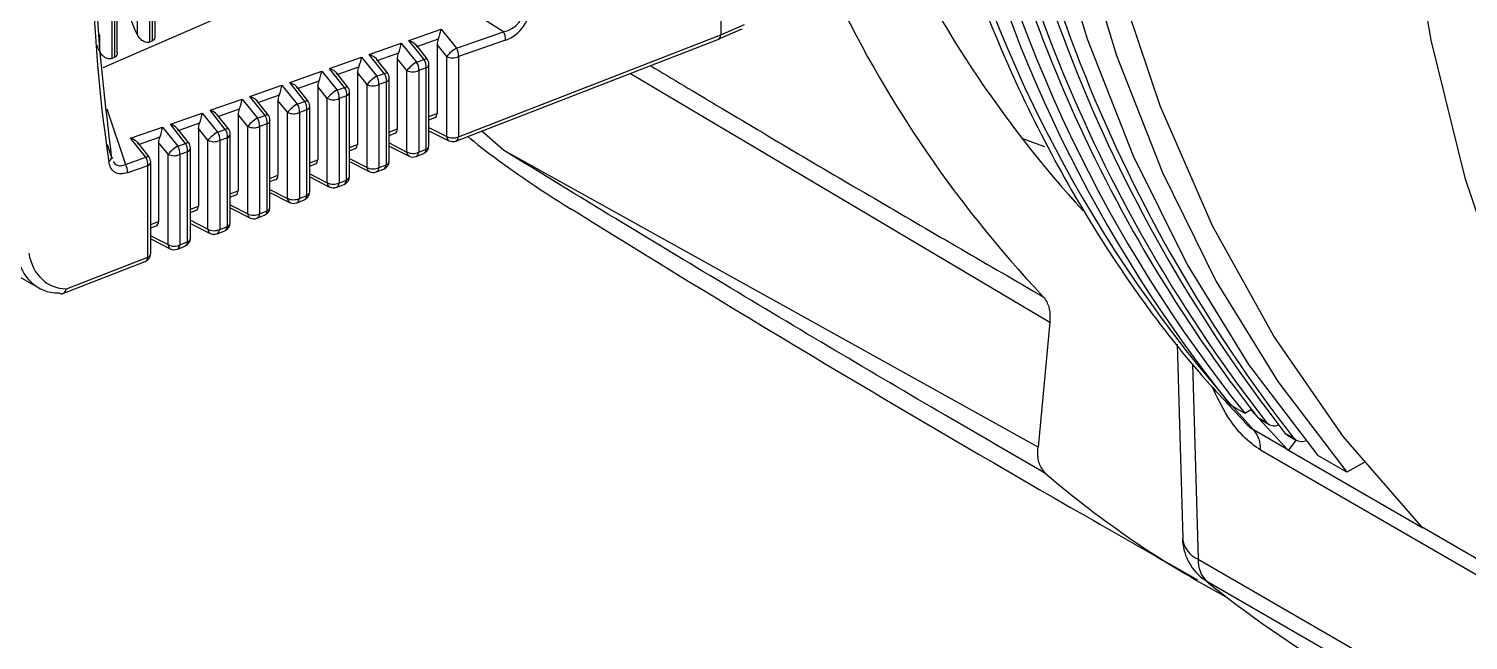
# Model space of a CAD drawing. Extents: x 8 to 113, y 0 to 87.
# Drawn here: x 15.318 to 16.988, y 65.488 to 66.197 of the extents above; entities that cross this region are included whole.
import ezdxf

# ---------------------------------------------------------------- set-up
doc = ezdxf.new("R2010")
doc.units = 0
doc.header["$MEASUREMENT"] = 0
doc.layers.add('OBJECT', color=7, linetype='CONTINUOUS')

msp = doc.modelspace()

# ---------------------------------------------------------------- linework, layer by layer
at = {"layer": 'OBJECT'}
for p, q in [((15.461, 66.1835), (15.461, 66.6512)), ((15.464, 66.1888), (15.464, 66.6533)), ((15.4577, 66.6396), (15.4577, 66.182)), ((15.4436, 66.1904), (15.4436, 66.6288)), ((15.4172, 66.1644), (15.4172, 66.6043)), ((15.4201, 66.1697), (15.4201, 66.6095)), ((15.4138, 66.595), (15.4138, 66.1629)), ((15.7179, 66.2891), (15.4035, 66.1522)), ((15.8683, 66.1941), (15.7179, 66.2891)), ((16.1205, 66.2842), (16.1205, 66.1903)), ((15.7587, 66.1839), (15.7959, 66.197)), ((15.7959, 66.197), (15.8138, 66.1749)), ((16.1175, 66.1853), (16.1454, 66.1975)), ((16.1205, 66.1903), (16.1482, 66.2024)), ((15.3998, 66.1713), (15.3998, 66.1907)), ((15.461, 66.1835), (15.4577, 66.182)), ((15.7125, 66.1677), (15.7497, 66.1808)), ((15.7497, 66.1808), (15.7676, 66.1587)), ((15.7762, 66.1617), (15.7587, 66.1839)), ((15.7927, 66.1853), (15.7685, 66.1768)), ((15.8131, 66.0672), (16.1173, 66.1852)), ((15.8138, 66.1749), (15.8683, 66.1941)), ((15.8162, 66.0723), (16.1205, 66.1903)), ((15.8707, 66.1844), (15.8162, 66.1652)), ((15.4172, 66.1644), (15.4138, 66.1629)), ((15.6664, 66.1515), (15.7035, 66.1646)), ((15.7035, 66.1646), (15.7214, 66.1425)), ((15.7301, 66.1455), (15.7125, 66.1677)), ((15.7465, 66.1691), (15.7224, 66.1606)), ((15.7798, 66.1625), (15.7673, 66.1783)), ((15.7913, 66.1792), (15.7913, 66.0992)), ((15.8025, 66.1654), (15.7913, 66.1792)), ((15.8025, 66.0725), (15.8025, 66.1654)), ((15.8162, 66.1652), (15.8162, 66.0723)), ((15.6203, 66.1353), (15.6574, 66.1483)), ((15.6574, 66.1483), (15.6752, 66.1263)), ((15.684, 66.1294), (15.6664, 66.1515)), ((15.7003, 66.1529), (15.6762, 66.1444)), ((15.7336, 66.1463), (15.7211, 66.1621)), ((15.7451, 66.163), (15.7451, 66.0813)), ((15.7563, 66.1492), (15.7451, 66.163)), ((15.7563, 66.0545), (15.7563, 66.1492)), ((15.7676, 66.1587), (15.7762, 66.1617)), ((15.7786, 66.152), (15.77, 66.149)), ((15.77, 66.149), (15.77, 66.0544)), ((15.7786, 66.0577), (15.7786, 66.152)), ((15.7819, 66.062), (15.7819, 66.1563)), ((15.5741, 66.1191), (15.6112, 66.1321)), ((15.6112, 66.1321), (15.6291, 66.1101)), ((15.6378, 66.1132), (15.6203, 66.1353)), ((15.6542, 66.1367), (15.6301, 66.1282)), ((15.6528, 66.1305), (15.6528, 66.0455)), ((15.6639, 66.1168), (15.6528, 66.1305)), ((15.6875, 66.1301), (15.675, 66.146)), ((15.699, 66.1467), (15.699, 66.0634)), ((15.7101, 66.133), (15.699, 66.1467)), ((15.7101, 66.0366), (15.7101, 66.133)), ((15.7214, 66.1425), (15.7301, 66.1455)), ((15.7325, 66.1358), (15.7238, 66.1328)), ((15.7238, 66.1328), (15.7238, 66.0365)), ((15.7325, 66.0398), (15.7325, 66.1358)), ((15.7358, 66.0441), (15.7358, 66.1401)), ((16.0157, 66.1458), (16.5023, 65.857)), ((15.528, 66.1029), (15.565, 66.1159)), ((15.565, 66.1159), (15.5829, 66.0939)), ((15.5917, 66.097), (15.5741, 66.1191)), ((15.5952, 66.0978), (15.5827, 66.1136)), ((15.608, 66.1205), (15.584, 66.112)), ((15.6066, 66.1143), (15.6066, 66.0276)), ((15.6178, 66.1006), (15.6066, 66.1143)), ((15.6414, 66.114), (15.6289, 66.1298)), ((15.6639, 66.0187), (15.6639, 66.1168)), ((15.6752, 66.1263), (15.684, 66.1294)), ((15.6864, 66.1197), (15.6776, 66.1166)), ((15.6776, 66.1166), (15.6776, 66.0186)), ((15.6864, 66.0219), (15.6864, 66.1197)), ((15.6897, 66.0262), (15.6897, 66.1239)), ((15.4081, 66.1047), (15.4298, 66.0401)), ((15.4819, 66.0867), (15.5188, 66.0997)), ((15.5188, 66.0997), (15.5367, 66.0777)), ((15.5456, 66.0808), (15.528, 66.1029)), ((15.5491, 66.0816), (15.5366, 66.0974)), ((15.5618, 66.1043), (15.5378, 66.0958)), ((15.5604, 66.0981), (15.5604, 66.0097)), ((15.5716, 66.0843), (15.5604, 66.0981)), ((15.5829, 66.0939), (15.5917, 66.097)), ((15.6178, 66.0008), (15.6178, 66.1006)), ((15.6291, 66.1101), (15.6378, 66.1132)), ((15.6402, 66.1035), (15.6315, 66.1004)), ((15.6315, 66.1004), (15.6315, 66.0007)), ((15.6402, 66.0041), (15.6402, 66.1035)), ((15.6435, 66.0083), (15.6435, 66.1078)), ((15.7819, 66.0956), (15.7913, 66.0992)), ((15.4357, 66.0706), (15.4727, 66.0835)), ((15.4727, 66.0835), (15.4905, 66.0615)), ((15.4994, 66.0646), (15.4819, 66.0867)), ((15.503, 66.0654), (15.4905, 66.0812)), ((15.5156, 66.088), (15.4917, 66.0796)), ((15.5143, 66.0819), (15.5143, 65.9918)), ((15.5254, 66.0681), (15.5143, 66.0819)), ((15.5367, 66.0777), (15.5456, 66.0808)), ((15.5716, 65.9829), (15.5716, 66.0843)), ((15.5941, 66.0873), (15.5853, 66.0842)), ((15.5853, 66.0842), (15.5853, 65.9828)), ((15.5941, 65.9862), (15.5941, 66.0873)), ((15.5974, 65.9905), (15.5974, 66.0916)), ((15.7358, 66.0777), (15.7451, 66.0813)), ((15.7819, 66.0917), (15.7888, 66.0944)), ((15.7819, 66.0829), (15.8025, 66.0725)), ((15.4533, 66.0484), (15.4357, 66.0706)), ((15.4568, 66.0492), (15.4443, 66.065)), ((15.4695, 66.0718), (15.4456, 66.0634)), ((15.4681, 66.0657), (15.4681, 65.9739)), ((15.4792, 66.0519), (15.4681, 66.0657)), ((15.4905, 66.0615), (15.4994, 66.0646)), ((15.5254, 65.965), (15.5254, 66.0681)), ((15.548, 66.0711), (15.5391, 66.068)), ((15.5391, 66.068), (15.5391, 65.9648)), ((15.548, 65.9683), (15.548, 66.0711)), ((15.5513, 65.9726), (15.5513, 66.0754)), ((15.6897, 66.0598), (15.699, 66.0634)), ((15.7358, 66.0738), (15.7426, 66.0765)), ((15.7358, 66.065), (15.7563, 66.0545)), ((15.7819, 66.0793), (15.805, 66.0677)), ((15.8271, 66.0727), (15.8341, 66.0665)), ((15.8309, 66.0698), (15.8388, 66.063)), ((15.8683, 66.0567), (15.8432, 66.0789)), ((16.4697, 66.0707), (16.4961, 66.0609)), ((15.4133, 66.0502), (15.409, 66.0629)), ((15.4133, 66.0502), (15.4145, 66.047)), ((15.4298, 66.0401), (15.4533, 66.0484)), ((15.4792, 65.9471), (15.4792, 66.0519)), ((15.5018, 66.0549), (15.4929, 66.0518)), ((15.4929, 66.0518), (15.4929, 65.9469)), ((15.5018, 65.9504), (15.5018, 66.0549)), ((15.5051, 65.9547), (15.5051, 66.0592)), ((15.6897, 66.056), (15.6964, 66.0586)), ((15.6897, 66.047), (15.7101, 66.0366)), ((15.7358, 66.0614), (15.7588, 66.0498)), ((15.7669, 66.0493), (15.7756, 66.0527)), ((15.77, 66.0544), (15.7786, 66.0577)), ((16.4887, 65.7123), (15.8683, 66.0567)), ((15.4557, 66.0387), (15.4322, 66.0304)), ((15.4557, 65.9325), (15.4557, 66.0387)), ((15.459, 65.9368), (15.459, 66.043)), ((15.6435, 66.0419), (15.6528, 66.0455)), ((15.6435, 66.0381), (15.6502, 66.0407)), ((15.6897, 66.0435), (15.7126, 66.0318)), ((15.7207, 66.0314), (15.7294, 66.0348)), ((15.7238, 66.0365), (15.7325, 66.0398)), ((15.5974, 66.024), (15.6066, 66.0276)), ((15.5974, 66.0202), (15.604, 66.0228)), ((15.6435, 66.0291), (15.6639, 66.0187)), ((15.6435, 66.0256), (15.6664, 66.0139)), ((15.6746, 66.0135), (15.6833, 66.0169)), ((15.6776, 66.0186), (15.6864, 66.0219)), ((15.5513, 66.0061), (15.5604, 66.0097)), ((15.5513, 66.0023), (15.5579, 66.0049)), ((15.5974, 66.0112), (15.6178, 66.0008)), ((15.5974, 66.0076), (15.6202, 65.996)), ((15.6284, 65.9956), (15.6372, 65.999)), ((15.6315, 66.0007), (15.6402, 66.0041)), ((15.5051, 65.9882), (15.5143, 65.9918)), ((15.5051, 65.9844), (15.5117, 65.9869)), ((15.5513, 65.9932), (15.5716, 65.9829)), ((15.5513, 65.9897), (15.5741, 65.9781)), ((15.5822, 65.9777), (15.591, 65.9811)), ((15.5853, 65.9828), (15.5941, 65.9862)), ((15.459, 65.9704), (15.4681, 65.9739)), ((15.459, 65.9665), (15.4655, 65.969)), ((15.5051, 65.9753), (15.5254, 65.965)), ((15.5051, 65.9718), (15.5279, 65.9602)), ((15.536, 65.9598), (15.5449, 65.9632)), ((15.5391, 65.9648), (15.548, 65.9683)), ((15.2418, 65.9473), (15.3285, 65.8972)), ((15.459, 65.9574), (15.4792, 65.9471)), ((15.459, 65.9539), (15.4817, 65.9423)), ((15.4929, 65.9469), (15.5018, 65.9504)), ((15.3612, 65.8958), (15.4557, 65.9325)), ((15.4899, 65.9419), (15.4988, 65.9454)), ((15.3571, 65.8904), (15.4526, 65.9275)), ((15.3527, 65.8908), (15.3525, 65.891)), ((16.5023, 65.857), (16.4887, 65.7123)), ((16.6503, 65.8318), (16.6568, 65.6062)), ((16.6679, 65.809), (16.6744, 65.5822)), ((16.7116, 65.7614), (16.7286, 65.7516)), ((16.7286, 65.7516), (16.736, 65.7559)), ((16.7775, 65.7101), (16.7356, 65.7556)), ((16.7435, 65.7469), (16.754, 65.7408)), ((16.7388, 65.7325), (16.7775, 65.7101)), ((16.7463, 65.7445), (16.7568, 65.7384)), ((16.7752, 65.7286), (16.7857, 65.7225)), ((16.778, 65.7262), (16.7885, 65.7201)), ((16.7793, 65.7083), (16.7882, 65.7203)), ((17.3456, 65.363), (16.747, 65.7086)), ((16.7793, 65.7083), (16.7775, 65.7101)), ((16.7792, 65.7082), (16.7793, 65.7083)), ((16.9352, 65.6181), (16.7792, 65.7082)), ((16.8472, 65.6831), (16.8133, 65.7027)), ((16.867, 65.6945), (16.8472, 65.6831)), ((16.9335, 65.6201), (17.3374, 65.3869)), ((16.6744, 65.5822), (17.3482, 65.1932)), ((16.6845, 65.5565), (16.6791, 65.5602)), ((17.3583, 65.1675), (16.6845, 65.5565))]:
    msp.add_line(p, q, dxfattribs=at)
at = {"layer": 'OBJECT', "flags": 128}
for points in [[(16.8133, 68.7239), (16.7331, 68.526), (16.6616, 68.3275), (16.5991, 68.1291), (16.5457, 67.9317), (16.5017, 67.7361), (16.4673, 67.5432), (16.4426, 67.3536), (16.4277, 67.1683), (16.4228, 66.9879), (16.4277, 66.8132), (16.4426, 66.645), (16.4673, 66.4839), (16.5017, 66.3307), (16.5457, 66.1859), (16.5991, 66.0502), (16.6616, 65.924), (16.7331, 65.8081), (16.8133, 65.7027)], [(16.8472, 68.7043), (16.7671, 68.5064), (16.6956, 68.3079), (16.633, 68.1095), (16.5796, 67.9121), (16.5356, 67.7166), (16.5012, 67.5236), (16.4765, 67.334), (16.4617, 67.1487), (16.4567, 66.9683), (16.4617, 66.7936), (16.4765, 66.6254), (16.5012, 66.4644), (16.5356, 66.3111), (16.5796, 66.1663), (16.633, 66.0306), (16.6956, 65.9044), (16.7671, 65.7885), (16.8472, 65.6831)], [(16.9335, 65.6201), (16.8431, 65.7243), (16.7623, 65.8408), (16.6913, 65.9689), (16.6305, 66.1082), (16.5802, 66.2578), (16.5406, 66.4173), (16.5119, 66.5857), (16.4942, 66.7624), (16.4877, 66.9464)], [(16.8916, 66.7132), (16.8982, 66.5292), (16.9158, 66.3525), (16.9445, 66.1841), (16.9841, 66.0246), (17.0345, 65.8749), (17.0953, 65.7357), (17.1662, 65.6075), (17.2471, 65.4911), (17.3374, 65.3869)], [(15.7762, 66.1617), (15.7774, 66.1623), (15.7783, 66.1626), (15.7791, 66.1628), (15.7796, 66.1627), (15.7798, 66.1625)], [(15.684, 66.1294), (15.6851, 66.1299), (15.6861, 66.1302), (15.6868, 66.1304), (15.6873, 66.1303), (15.6875, 66.1301)], [(15.7301, 66.1455), (15.7312, 66.1461), (15.7322, 66.1464), (15.733, 66.1466), (15.7335, 66.1465), (15.7336, 66.1463)], [(15.6378, 66.1132), (15.639, 66.1137), (15.6399, 66.114), (15.6407, 66.1142), (15.6412, 66.1141), (15.6414, 66.114)], [(15.5917, 66.097), (15.5928, 66.0975), (15.5938, 66.0978), (15.5946, 66.098), (15.5951, 66.0979), (15.5952, 66.0978)], [(15.5456, 66.0808), (15.5467, 66.0813), (15.5477, 66.0817), (15.5484, 66.0818), (15.5489, 66.0817), (15.5491, 66.0816)], [(15.4994, 66.0646), (15.5006, 66.0651), (15.5015, 66.0655), (15.5023, 66.0656), (15.5028, 66.0655), (15.503, 66.0654)], [(15.4533, 66.0484), (15.4544, 66.0489), (15.4554, 66.0493), (15.4561, 66.0494), (15.4567, 66.0493), (15.4568, 66.0492)], [(16.7463, 65.7445), (16.745, 65.7453), (16.7435, 65.7469)], [(16.778, 65.7262), (16.7768, 65.727), (16.7752, 65.7286)]]:
    msp.add_lwpolyline(points, dxfattribs=at)
at = {"layer": 'OBJECT'}
for centre, radius, start, end in [((18.1535, 66.7909), 1.7357, 185.8307, 217.9959), ((18.1104, 66.8024), 1.7225, 186.7786, 218.0485), ((18.1406, 66.7956), 1.7328, 186.0325, 218.0071), ((18.078, 66.7952), 1.6971, 188.6591, 218.1526), ((18.0104, 66.7809), 1.644, 192.2284, 218.7639), ((17.985, 66.7855), 1.6341, 193.0374, 218.8084), ((17.8809, 66.7831), 1.5519, 194.248, 222.6115), ((17.5269, 66.889), 1.3367, 204.4193, 222.4878), ((17.5031, 66.8383), 1.3865, 204.2771, 223.3386), ((15.8559, 66.1858), 0.0149, 354.3084, 33.5581), ((15.8331, 66.1406), 0.0394, 119.346, 140.9616), ((15.8095, 66.1792), 0.0155, 243.0541, 295.489), ((15.8014, 66.1667), 0.0149, 354.3095, 33.5559), ((15.7869, 66.1244), 0.0394, 119.3441, 140.9644), ((15.7633, 66.163), 0.0155, 243.0545, 295.4901), ((15.7552, 66.1505), 0.0149, 354.3106, 33.5575), ((15.7638, 66.1535), 0.0149, 354.3127, 33.5527), ((15.7768, 66.1569), 0.00517, 290.7023, 353.9851), ((15.7719, 66.1563), 0.01, 360, 38.3527), ((15.6797, 66.1239), 0.01, 0, 38.3527), ((15.7407, 66.1082), 0.0394, 119.3475, 140.961), ((15.7171, 66.1468), 0.0155, 243.0549, 295.4881), ((15.709, 66.1343), 0.0149, 354.3098, 33.5566), ((15.7177, 66.1373), 0.0149, 354.3112, 33.5542), ((15.7307, 66.1407), 0.00516, 290.6856, 354.0019), ((15.7258, 66.1401), 0.01, 0, 38.3527), ((15.6335, 66.1078), 0.01, 0, 38.3527), ((15.6945, 66.092), 0.0394, 119.3443, 140.9642), ((15.671, 66.1306), 0.0155, 243.0545, 295.4901), ((15.6628, 66.1181), 0.0149, 354.3106, 33.5575), ((15.6716, 66.1211), 0.0149, 354.3065, 33.559), ((15.6845, 66.1245), 0.00516, 290.6856, 354.0019), ((15.5793, 66.0887), 0.0149, 354.3126, 33.5529), ((15.5874, 66.0916), 0.01, 0, 38.3527), ((15.6484, 66.0757), 0.0394, 119.3469, 140.9617), ((15.6248, 66.1144), 0.0155, 243.0552, 295.4878), ((15.6167, 66.1019), 0.0149, 354.3115, 33.5549), ((15.6254, 66.1049), 0.0149, 354.3117, 33.5564), ((15.6384, 66.1083), 0.00516, 290.6858, 354.0036), ((15.5332, 66.0725), 0.0149, 354.3095, 33.5559), ((15.5413, 66.0754), 0.01, 0, 38.3527), ((15.6022, 66.0595), 0.0394, 119.3465, 140.9612), ((15.5786, 66.0982), 0.0155, 243.054, 295.4901), ((15.5705, 66.0856), 0.0149, 354.3106, 33.5575), ((15.5923, 66.0921), 0.00517, 290.7023, 353.9851), ((15.487, 66.0564), 0.0149, 354.3106, 33.5575), ((15.4951, 66.0592), 0.01, 0, 38.3527), ((15.556, 66.0433), 0.0394, 119.3472, 140.9613), ((15.5324, 66.082), 0.0155, 243.0552, 295.4878), ((15.5243, 66.0694), 0.0149, 354.3122, 33.5542), ((15.5461, 66.0759), 0.00516, 290.6856, 354.0019), ((15.8095, 66.0863), 0.0155, 243.0541, 295.489), ((15.8077, 66.0721), 0.00522, 176.1914, 238.4708), ((15.8095, 66.0766), 0.01, 243.0658, 291.1945), ((15.8106, 66.0722), 0.00554, 296.4254, 0.7487), ((15.4078, 66.0485), 0.0058, 297.1797, 17.0978), ((15.4409, 66.0402), 0.0149, 354.3117, 33.5564), ((15.449, 66.043), 0.01, 0, 38.3527), ((15.5098, 66.0271), 0.0394, 119.348, 140.9606), ((15.4863, 66.0658), 0.0155, 243.0548, 295.4893), ((15.4781, 66.0532), 0.0149, 354.3103, 33.5588), ((15.5, 66.0597), 0.00516, 290.6872, 354.0022), ((15.7633, 66.0684), 0.0155, 243.0545, 295.4901), ((15.7616, 66.0543), 0.00535, 177.0424, 237.6137), ((15.7633, 66.0587), 0.01, 243.0658, 291.1945), ((15.7643, 66.0544), 0.00568, 297.3227, 359.8538), ((15.7719, 66.062), 0.01, 291.1945, 0), ((15.7729, 66.0577), 0.00568, 297.3227, 359.8538), ((15.7769, 66.0624), 0.00502, 289.6442, 355.0432), ((16.5569, 66.9883), 1.1713, 232.1875, 238.6146), ((15.4174, 66.0319), 0.0149, 354.3107, 33.5573), ((15.454, 66.0434), 0.00502, 289.6442, 355.0432), ((15.7171, 66.0505), 0.0155, 243.0549, 295.4881), ((15.7155, 66.0364), 0.00535, 177.0443, 237.6132), ((15.7171, 66.0408), 0.01, 243.0658, 291.1945), ((15.7181, 66.0365), 0.00568, 297.3235, 359.8506), ((15.7258, 66.0441), 0.01, 291.1945, 0), ((15.7268, 66.0398), 0.00568, 297.3257, 359.8508), ((15.7308, 66.0446), 0.00501, 289.6265, 355.061), ((15.671, 66.0326), 0.0155, 243.0545, 295.4901), ((15.6693, 66.0185), 0.00535, 177.0424, 237.6137), ((15.671, 66.0229), 0.01, 243.0658, 291.1945), ((15.672, 66.0186), 0.00568, 297.3227, 359.8538), ((15.6797, 66.0262), 0.01, 291.1945, 0), ((15.6807, 66.022), 0.00568, 297.3257, 359.8508), ((15.6847, 66.0267), 0.00501, 289.6239, 355.0635), ((15.6248, 66.0147), 0.0155, 243.0552, 295.4878), ((15.6231, 66.0006), 0.00535, 177.0425, 237.615), ((15.6258, 66.0007), 0.00568, 297.3205, 359.8537), ((15.6335, 66.0083), 0.01, 291.1945, 0), ((15.6345, 66.0041), 0.00568, 297.3227, 359.8538), ((15.6385, 66.0088), 0.00501, 289.6256, 355.0638), ((15.5786, 65.9967), 0.0155, 243.054, 295.4901), ((15.5769, 65.9827), 0.00535, 177.0464, 237.6158), ((15.5796, 65.9828), 0.00568, 297.3286, 359.8479), ((15.5874, 65.9905), 0.01, 291.1945, 0), ((15.5884, 65.9862), 0.00568, 297.3227, 359.8538), ((15.5924, 65.9909), 0.00502, 289.6442, 355.0432), ((15.6248, 66.0049), 0.01, 243.0658, 291.1945), ((15.5324, 65.9788), 0.0155, 243.0552, 295.4878), ((15.5308, 65.9647), 0.00535, 177.0424, 237.6137), ((15.5334, 65.9649), 0.00568, 297.322, 359.8522), ((15.5413, 65.9726), 0.01, 291.1945, 0), ((15.5423, 65.9683), 0.00568, 297.3257, 359.8508), ((15.5463, 65.973), 0.00501, 289.6265, 355.061), ((15.5786, 65.987), 0.01, 243.0658, 291.1945), ((15.4863, 65.9609), 0.0155, 243.0548, 295.4893), ((15.4846, 65.9468), 0.00535, 177.0319, 237.6303), ((15.4873, 65.947), 0.00568, 297.3211, 359.853), ((15.4951, 65.9547), 0.01, 291.1945, 0), ((15.4961, 65.9504), 0.00568, 297.3288, 359.8455), ((15.5001, 65.9551), 0.00501, 289.6256, 355.0638), ((15.5324, 65.9691), 0.01, 243.0658, 291.1945), ((15.449, 65.9368), 0.01, 291.1945, 0), ((15.45, 65.9325), 0.00568, 297.3227, 359.8538), ((15.454, 65.9372), 0.00502, 289.6442, 355.0432), ((15.4862, 65.9512), 0.01, 243.0658, 291.1945), ((16.7124, 65.7101), 0.0346, 357.5778, 40.3881), ((16.7628, 65.7492), 0.0122, 223.5641, 292.4379), ((16.7946, 65.7309), 0.0122, 223.5641, 292.4379), ((17.261, 66.5753), 1.1755, 229.5182, 241.9051), ((16.7182, 65.6083), 0.062, 181.6793, 230.8962), ((16.6869, 65.6104), 0.0309, 187.8614, 246.2029), ((16.7072, 65.5803), 0.0328, 176.702, 226.3597), ((17.4285, 66.4712), 1.1791, 230.8731, 239.9873)]:
    msp.add_arc(centre, radius, start, end, dxfattribs=at)
for centre, major_axis, ratio, start_param, end_param in [((17.0069, 67.1451), (1.1759, 1.8255), 0.606958, 2.231413, 2.540442), ((15.4756, 66.2049), (-0.0302, 0.0522), 0.581784, 0.788082, 1.513013), ((15.8584, 66.2247), (0.0295, -0.0174), 0.875291, 5.491748, 6.903274), ((15.8651, 66.2204), (0.0222, 0.0333), 0.831459, 3.975588, 5.387114), ((15.7916, 66.1916), (0.0033, 0.0116), 0.259069, 4.215918, 5.27033), ((15.4318, 66.1858), (-0.0302, 0.0522), 0.581784, 1.340707, 1.513013), ((15.7454, 66.1754), (0.0033, 0.0116), 0.259069, 4.215918, 5.27033), ((15.7544, 66.1785), (0.014, -0.0041), 0.443879, 0.337051, 1.391463), ((15.7988, 66.1827), (0.00441, 0.00973), 0.616481, 1.587449, 2.205181), ((16.1136, 66.1945), (-0.00381, 0.00925), 0.627458, 3.128786, 4.002557), ((15.9795, 66.1361), (0.141, 0.0544), 0.050809, 6.257229, 6.263583), ((15.6993, 66.1591), (0.0033, 0.0116), 0.259069, 4.215918, 5.27033), ((15.7083, 66.1623), (0.014, -0.0041), 0.443879, 0.337051, 1.391463), ((15.7526, 66.1665), (0.00441, 0.00973), 0.616481, 1.587449, 2.205181), ((15.6531, 66.1429), (0.0033, 0.0116), 0.259069, 4.215918, 5.27033), ((15.6621, 66.1461), (0.014, -0.0041), 0.443879, 0.337051, 1.391463), ((15.7064, 66.1503), (0.00441, 0.00973), 0.616481, 1.587449, 2.205181), ((15.6069, 66.1267), (0.0033, 0.0116), 0.259069, 4.215918, 5.27033), ((15.616, 66.1299), (0.014, -0.0041), 0.443879, 0.337051, 1.391463), ((15.6602, 66.1341), (0.00441, 0.00973), 0.616481, 1.587449, 2.205181), ((15.5607, 66.1105), (0.0033, 0.0116), 0.259069, 4.215918, 5.27033), ((15.5699, 66.1137), (0.014, -0.0041), 0.443879, 0.337051, 1.391463), ((15.6141, 66.1179), (0.00441, 0.00973), 0.616481, 1.587449, 2.205181), ((15.5146, 66.0943), (0.0033, 0.0116), 0.259069, 4.215918, 5.27033), ((15.5237, 66.0975), (0.014, -0.0041), 0.443879, 0.337051, 1.391463), ((15.5679, 66.1017), (0.00441, 0.00973), 0.616481, 1.587449, 2.205181), ((15.7842, 66.1033), (-0.00507, 0.00872), 0.578158, 3.050557, 3.924328), ((15.4684, 66.0781), (0.0033, 0.0116), 0.259069, 4.215918, 5.27033), ((15.4776, 66.0813), (0.014, -0.0041), 0.443879, 0.337051, 1.391463), ((15.5217, 66.0855), (0.00441, 0.00973), 0.616481, 1.587449, 2.205181), ((15.738, 66.0854), (-0.00507, 0.00872), 0.578158, 3.050557, 3.924328), ((15.4315, 66.0651), (0.014, -0.0041), 0.443879, 0.337051, 1.391463), ((15.4755, 66.0693), (0.00441, 0.00973), 0.616481, 1.587449, 2.205181), ((15.6918, 66.0675), (-0.00507, 0.00872), 0.578158, 3.050557, 3.924328), ((15.6456, 66.0496), (-0.00507, 0.00872), 0.578158, 3.050557, 3.924328), ((15.5995, 66.0317), (-0.00507, 0.00872), 0.578158, 3.050557, 3.924328), ((15.5533, 66.0138), (-0.00507, 0.00872), 0.578158, 3.050557, 3.924328), ((15.5071, 65.9959), (-0.00507, 0.00872), 0.578158, 3.050557, 3.924328), ((15.4609, 65.978), (-0.00507, 0.00872), 0.578158, 3.050557, 3.924328), ((15.3914, 65.9995), (0.0646, 0.1012), 0.604584, 2.564505, 3.501126), ((15.3981, 65.9952), (0.0596, 0.0926), 0.606975, 2.567179, 3.488712), ((16.7291, 65.6674), (0.0494, 0.0416), 0.566339, 6.253736, 6.322734), ((16.9107, 65.5626), (0.0134, 0.0629), 0.501611, 5.890297, 5.959295)]:
    msp.add_ellipse(centre, major_axis=major_axis, ratio=ratio, start_param=start_param, end_param=end_param, dxfattribs=at)
for points, knots in [([(15.4133, 66.5932), (15.4126, 66.5874), (15.4088, 66.5586), (15.3984, 66.4631), (15.3939, 66.3698), (15.3943, 66.2792), (15.3963, 66.1894), (15.406, 66.1096), (15.4133, 66.0502)], [0, 0, 0, 0, 0.029967, 0.149857, 0.5, 0.529968, 0.649857, 1, 1, 1, 1]), ([(16.3677, 66.3925), (16.3677, 66.3924), (16.3799, 66.3446), (16.4119, 66.2556), (16.4646, 66.1271), (16.5266, 66.008), (16.5966, 65.8981), (16.6642, 65.8097), (16.7104, 65.7606), (16.7281, 65.7418)], [0, 0, 0, 0, 0.00022, 0.178779, 0.357104, 0.535096, 0.712656, 0.889705, 1, 1, 1, 1]), ([(15.4577, 66.182), (15.4569, 66.1818), (15.4553, 66.1814), (15.4525, 66.1819), (15.4493, 66.1835), (15.446, 66.1864), (15.4444, 66.1891), (15.4436, 66.1904)], [0, 0, 0, 0, 0.1610302, 0.3213897, 0.4979126, 0.7629953, 1, 1, 1, 1]), ([(15.4639, 66.1888), (15.4639, 66.1882), (15.4639, 66.1866), (15.4629, 66.1847), (15.4616, 66.1839), (15.461, 66.1835)], [0, 0, 0, 0, 0.250769, 0.645849, 1, 1, 1, 1]), ([(15.4138, 66.1629), (15.4131, 66.1627), (15.4115, 66.1623), (15.4087, 66.1628), (15.4054, 66.1644), (15.4022, 66.1673), (15.4005, 66.17), (15.3998, 66.1713)], [0, 0, 0, 0, 0.1610308, 0.3213969, 0.4979122, 0.7630058, 1, 1, 1, 1]), ([(15.42, 66.1697), (15.42, 66.1691), (15.42, 66.1675), (15.4191, 66.1656), (15.4178, 66.1648), (15.4172, 66.1644)], [0, 0, 0, 0, 0.250758, 0.645844, 1, 1, 1, 1]), ([(16.0389, 66.1548), (16.0646, 66.1394), (16.1531, 66.0863), (16.3049, 65.9968), (16.4314, 65.9234), (16.4947, 65.8867)], [0, 0, 0, 0, 0.170332, 0.585166, 1, 1, 1, 1]), ([(15.4142, 66.0469), (15.4141, 66.0471), (15.4138, 66.0475), (15.4138, 66.0487), (15.4138, 66.0494)], [0, 0, 0, 0, 0.438845, 1, 1, 1, 1]), ([(16.4979, 65.6812), (16.459, 65.7038), (16.3776, 65.751), (16.2528, 65.8245), (16.1252, 65.9007), (15.997, 65.978), (15.9117, 66.0302), (15.8683, 66.0567)], [0, 0, 0, 0, 0.187145, 0.391348, 0.595125, 0.793954, 1, 1, 1, 1]), ([(15.4322, 66.0304), (15.4293, 66.0297), (15.4237, 66.0283), (15.4168, 66.0307), (15.4122, 66.036), (15.411, 66.041), (15.4104, 66.0434)], [0, 0, 0, 0, 0.2618794, 0.5244054, 0.7764165, 1, 1, 1, 1]), ([(15.4157, 66.0435), (15.4158, 66.0434), (15.4165, 66.0414), (15.4194, 66.0394), (15.4241, 66.038), (15.4278, 66.0394), (15.4298, 66.0401)], [0, 0, 0, 0, 0.020234, 0.339164, 0.6586, 1, 1, 1, 1]), ([(15.9469, 65.9888), (15.9571, 65.9824), (16.1541, 65.8599), (16.3963, 65.7161), (16.6306, 65.5828), (16.6737, 65.5583)], [0, 0, 0, 0, 0.042638, 0.823799, 1, 1, 1, 1]), ([(15.3527, 65.8908), (15.3535, 65.8905), (15.355, 65.8899), (15.3574, 65.8903), (15.3593, 65.8918), (15.3605, 65.8938), (15.361, 65.8953), (15.3611, 65.8958), (15.3612, 65.8958)], [0, 0, 0, 0, 0.219285, 0.43851, 0.65924, 0.882982, 0.985818, 1, 1, 1, 1]), ([(16.4947, 65.8867), (16.4961, 65.8848), (16.5001, 65.8798), (16.5028, 65.8695), (16.5024, 65.8604), (16.5023, 65.857)], [0, 0, 0, 0, 0.263891, 0.723095, 1, 1, 1, 1]), ([(16.747, 65.7086), (16.7401, 65.7136), (16.7262, 65.7236), (16.706, 65.7502), (16.6961, 65.7709), (16.6904, 65.7829)], [0, 0, 0, 0, 0.297449, 0.592559, 1, 1, 1, 1]), ([(16.7279, 65.7416), (16.7296, 65.7398), (16.7332, 65.7362), (16.7369, 65.7337), (16.7388, 65.7325)], [0, 0, 0, 0, 0.487546, 1, 1, 1, 1]), ([(16.4979, 65.6812), (16.4953, 65.6843), (16.49, 65.6905), (16.4881, 65.7026), (16.4886, 65.7103), (16.4887, 65.7123)], [0, 0, 0, 0, 0.425026, 0.850044, 1, 1, 1, 1])]:
    msp.add_open_spline(points, degree=3, knots=knots, dxfattribs=at)

doc.saveas('drawing.dxf')
